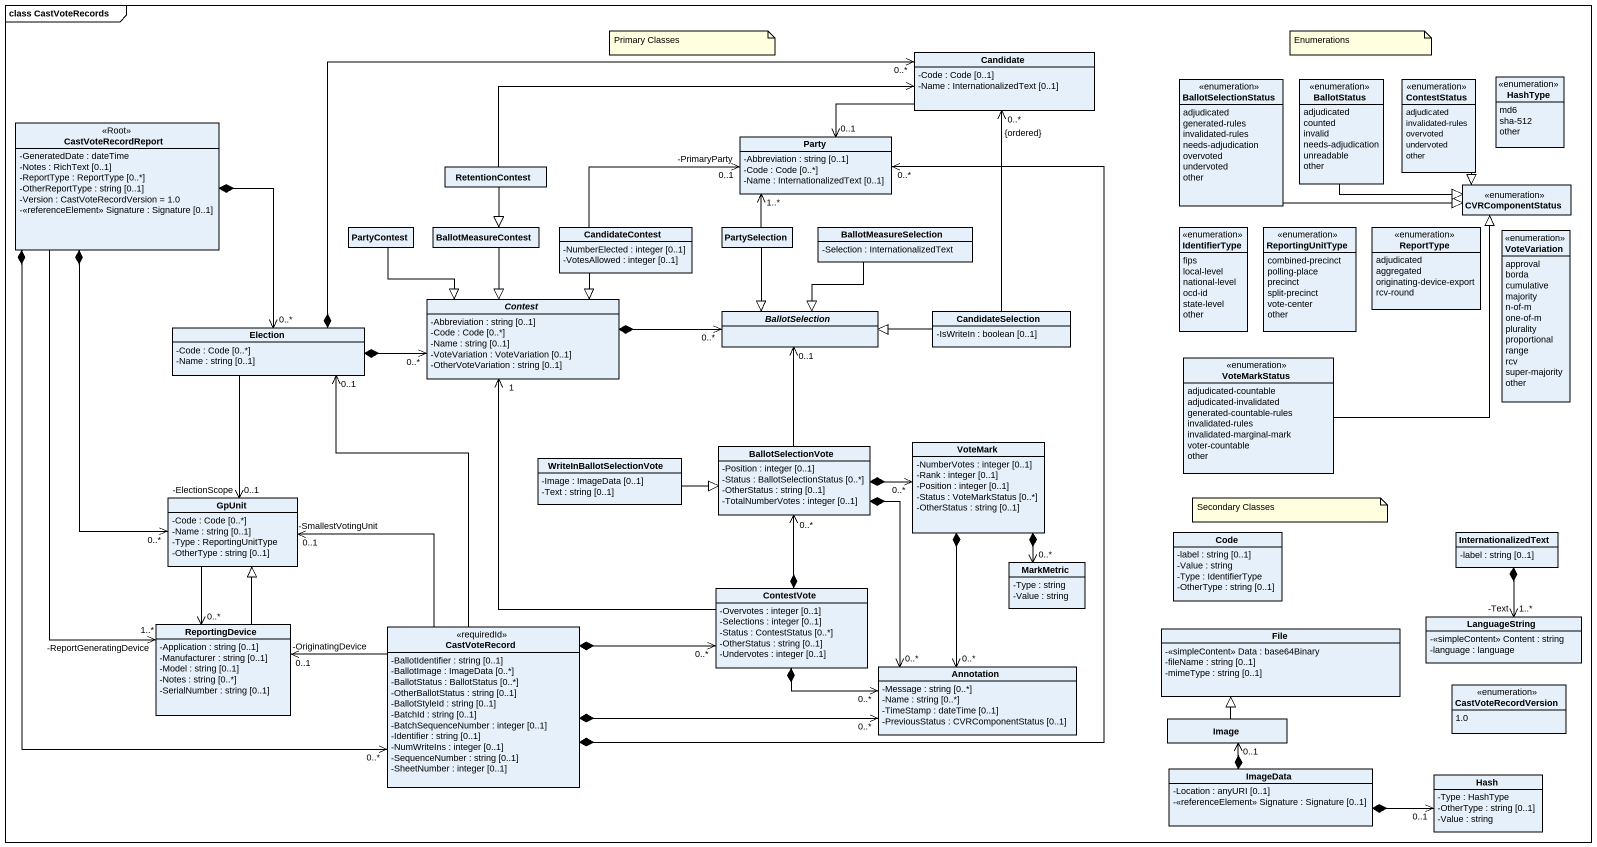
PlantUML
@startuml
mainframe class CastVoteRecords
hide circle
hide empty members
skinparam classAttributeIconSize 0
class Candidate {
  -Code : Code [0..1]
  -Name : InternationalizedText [0..1]
}
enum BallotSelectionStatus {
  adjudicated
  generated-rules
  invalidated-rules
  needs-adjudication
  overvoted
  undervoted
  other
}
enum BallotStatus {
  adjudicated
  counted
  invalid
  needs-adjudication
  unreadable
  other
}
enum ContestStatus {
  adjudicated
  invalidated-rules
  overvoted
  undervoted
  other
}
enum HashType {
  md6
  sha-512
  other
}
class CastVoteRecordReport <<Root>> {
  -GeneratedDate : dateTime
  -Notes : RichText [0..1]
  -ReportType : ReportType [0..*]
  -OtherReportType : string [0..1]
  -Version : CastVoteRecordVersion = 1.0
  -<<referenceElement>> Signature : Signature [0..1]
}
class RetentionContest
class Party {
  -Abbreviation : string [0..1]
  -Code : Code [0..*]
  -Name : InternationalizedText [0..1]
}
enum CVRComponentStatus
class PartyContest
class BallotMeasureContest
class CandidateContest {
  -NumberElected : integer [0..1]
  -VotesAllowed : integer [0..1]
}
class PartySelection
class BallotMeasureSelection {
  -Selection : InternationalizedText
}
enum IdentifierType {
  fips
  local-level
  national-level
  ocd-id
  state-level
  other
}
enum ReportingUnitType {
  combined-precinct
  polling-place
  precinct
  split-precinct
  vote-center
  other
}
enum ReportType {
  adjudicated
  aggregated
  originating-device-export
  rcv-round
}
enum VoteVariation {
  approval
  borda
  cumulative
  majority
  n-of-m
  one-of-m
  plurality
  proportional
  range
  rcv
  super-majority
  other
}
abstract class Contest {
  -Abbreviation : string [0..1]
  -Code : Code [0..*]
  -Name : string [0..1]
  -VoteVariation : VoteVariation [0..1]
  -OtherVoteVariation : string [0..1]
}
abstract class BallotSelection
class CandidateSelection {
  -IsWriteIn : boolean [0..1]
}
class Election {
  -Code : Code [0..*]
  -Name : string [0..1]
}
enum VoteMarkStatus {
  adjudicated-countable
  adjudicated-invalidated
  generated-countable-rules
  invalidated-rules
  invalidated-marginal-mark
  voter-countable
  other
}
class WriteInBallotSelectionVote {
  -Image : ImageData [0..1]
  -Text : string [0..1]
}
class BallotSelectionVote {
  -Position : integer [0..1]
  -Status : BallotSelectionStatus [0..*]
  -OtherStatus : string [0..1]
  -TotalNumberVotes : integer [0..1]
}
class VoteMark {
  -NumberVotes : integer [0..1]
  -Rank : integer [0..1]
  -Position : integer [0..1]
  -Status : VoteMarkStatus [0..*]
  -OtherStatus : string [0..1]
}
class GpUnit {
  -Code : Code [0..*]
  -Name : string [0..1]
  -Type : ReportingUnitType
  -OtherType : string [0..1]
}
class Code {
  -label : string [0..1]
  -Value : string
  -Type : IdentifierType
  -OtherType : string [0..1]
}
class InternationalizedText {
  -label : string [0..1]
}
class ContestVote {
  -Overvotes : integer [0..1]
  -Selections : integer [0..1]
  -Status : ContestStatus [0..*]
  -OtherStatus : string [0..1]
  -Undervotes : integer [0..1]
}
class MarkMetric {
  -Type : string
  -Value : string
}
class ReportingDevice {
  -Application : string [0..1]
  -Manufacturer : string [0..1]
  -Model : string [0..1]
  -Notes : string [0..*]
  -SerialNumber : string [0..1]
}
class CastVoteRecord <<requiredId>> {
  -BallotIdentifier : string [0..1]
  -BallotImage : ImageData [0..*]
  -BallotStatus : BallotStatus [0..*]
  -OtherBallotStatus : string [0..1]
  -BallotStyleId : string [0..1]
  -BatchId : string [0..1]
  -BatchSequenceNumber : integer [0..1]
  -Identifier : string [0..1]
  -NumWriteIns : integer [0..1]
  -SequenceNumber : string [0..1]
  -SheetNumber : integer [0..1]
}
class "File" as File_ {
  -<<simpleContent>> Data : base64Binary
  -fileName : string [0..1]
  -mimeType : string [0..1]
}
class LanguageString {
  -<<simpleContent>> Content : string
  -language : language
}
class "Annotation" as Annotation_ {
  -Message : string [0..*]
  -Name : string [0..*]
  -TimeStamp : dateTime [0..1]
  -PreviousStatus : CVRComponentStatus [0..1]
}
enum CastVoteRecordVersion {
  1.0
}
class Image
class ImageData {
  -Location : anyURI [0..1]
  -<<referenceElement>> Signature : Signature [0..1]
}
class Hash {
  -Type : HashType
  -OtherType : string [0..1]
  -Value : string
}
Candidate -left-> "0..1" Party
BallotSelectionStatus -right-|> CVRComponentStatus
BallotStatus -right-|> CVRComponentStatus
ContestStatus --|> CVRComponentStatus
CastVoteRecordReport *--> "0..*" Election
CastVoteRecordReport *--> "0..*" GpUnit
CastVoteRecordReport --> "-ReportGeneratingDevice\n1..*" ReportingDevice
CastVoteRecordReport *--> "0..*" CastVoteRecord
RetentionContest -right-> Candidate
RetentionContest --|> BallotMeasureContest
PartyContest --|> Contest
BallotMeasureContest --|> Contest
CandidateContest -right-> "-PrimaryParty\n0..1" Party
CandidateContest --|> Contest
PartySelection -up-> "1..*" Party
PartySelection --|> BallotSelection
BallotMeasureSelection --|> BallotSelection
Contest *-right-> "0..*" BallotSelection
CandidateSelection -up-> "0..*\n{ordered}" Candidate
CandidateSelection -left-|> BallotSelection
Election *-right-> "0..*" Candidate
Election *-right-> "0..*" Contest
Election --> "-ElectionScope\n0..1" GpUnit
VoteMarkStatus -up-|> CVRComponentStatus
WriteInBallotSelectionVote -right-|> BallotSelectionVote
BallotSelectionVote -up-> "0..1" BallotSelection
BallotSelectionVote *-right-> "0..*" VoteMark
BallotSelectionVote *--> "0..*" Annotation_
VoteMark *--> "0..*" MarkMetric
VoteMark *--> "0..*" Annotation_
GpUnit --> "0..*" ReportingDevice
InternationalizedText *--> "1..*\n-Text" LanguageString
ContestVote -up-> "1" Contest
ContestVote *-up-> "0..*" BallotSelectionVote
ContestVote *-right-> "0..*" Annotation_
ReportingDevice -up-|> GpUnit
CastVoteRecord *-up-> "0..*" Party
CastVoteRecord -up-> "0..1" Election
CastVoteRecord -up-> "0..1\n-SmallestVotingUnit" GpUnit
CastVoteRecord *-right-> "0..*" ContestVote
CastVoteRecord -left-> "0..1\n-OriginatingDevice" ReportingDevice
CastVoteRecord *-right-> "0..*" Annotation_
Image -up-|> File_
ImageData *-up-> "0..1" Image
ImageData *-right-> "0..1" Hash
note as N1
  Primary Classes
end note
note as N2
  Enumerations
end note
note as N3
  Secondary Classes
end note
@enduml
